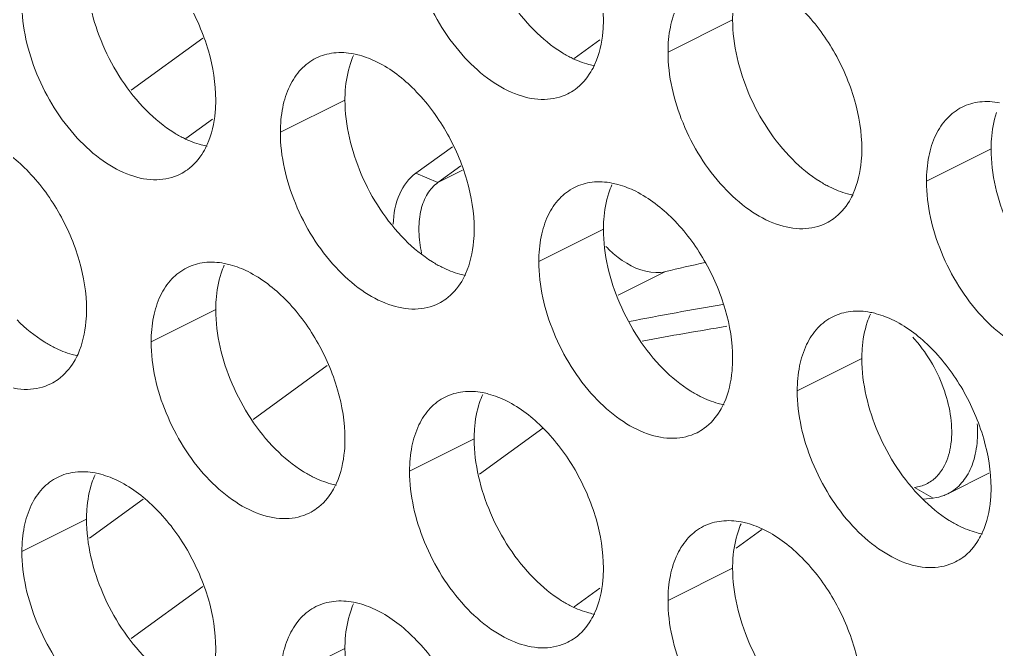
# Model space of a CAD drawing. Header units: millimetres. Extents: x 0 to 2524, y 0 to 1785.
# Drawn here: x 1842.47 to 1851.02, y 808.62 to 814.14 of the extents above; entities that cross this region are included whole.
import ezdxf

# ---------------------------------------------------------------- set-up
doc = ezdxf.new("R2010")
doc.units = ezdxf.units.MM
doc.header["$LTSCALE"] = 0.1
doc.layers.add('标注', color=251, linetype='Continuous', lineweight=9)

msp = doc.modelspace()

# ---------------------------------------------------------------- linework, layer by layer
at = {"layer": '标注'}
for p, q in [((1848.7117, 814.1349), (1848.146, 813.852)), ((1844.0736, 813.9739), (1843.4446, 813.518)), ((1847.3245, 813.7958), (1847.5492, 813.9587)), ((1845.3176, 813.4319), (1844.7519, 813.1491)), ((1844.1564, 813.2634), (1843.9235, 813.0946)), ((1845.9371, 812.7904), (1846.2588, 813.0235)), ((1850.9744, 813.0035), (1850.4087, 812.7207)), ((1846.1303, 812.7089), (1846.3312, 812.8546)), ((1845.9371, 812.7904), (1846.1303, 812.7089)), ((1846.1303, 812.7089), (1846.3471, 812.8174)), ((1847.5803, 812.3005), (1847.0146, 812.0177)), ((1847.7082, 811.7228), (1848.1229, 811.9301)), ((1844.1862, 811.5976), (1843.6205, 811.3148)), ((1849.843, 811.1692), (1849.2774, 810.8863)), ((1845.1625, 811.1073), (1844.5124, 810.6361)), ((1847.0508, 810.5611), (1846.4952, 810.1584)), ((1846.4489, 810.4662), (1845.8832, 810.1834)), ((1850.5963, 809.9861), (1850.9552, 810.1655)), ((1850.3043, 810.0408), (1850.4686, 809.9482)), ((1843.5493, 809.9381), (1843.0797, 809.5977)), ((1850.3814, 809.9375), (1850.4686, 809.9482)), ((1843.0548, 809.7633), (1842.4891, 809.4804)), ((1848.9686, 809.6736), (1848.7426, 809.5098)), ((1848.7117, 809.3349), (1848.146, 809.052)), ((1844.0736, 809.1739), (1843.4446, 808.718)), ((1847.3245, 808.9958), (1847.5492, 809.1587)), ((1845.3176, 808.6319), (1844.7519, 808.3491))]:
    msp.add_line(p, q, dxfattribs=at)
for centre, radius, start, end in [((1846.0621, 813.5208), 0.734, 155.87957, 161.78032), ((1847.066, 813.8914), 0.4532, 296.52559, 305.90341), ((1843.6719, 813.1885), 0.4532, 296.52559, 305.90341), ((1846.3124, 812.4578), 0.3102, 125.93748, 128.83937), ((1848.3248, 812.3895), 0.734, 155.87957, 161.78032), ((1849.3287, 812.76), 0.4532, 296.52559, 305.90341), ((1854.2073, 786.2263), 26.4141, 102.54245, 103.31741), ((1844.9307, 811.6865), 0.734, 155.87957, 161.78032), ((1845.9346, 812.0571), 0.4532, 296.52559, 305.90341), ((1853.029, 784.9769), 27.0254, 99.37347, 101.14171), ((1850.5876, 811.2581), 0.734, 155.87957, 161.78032), ((1852.9718, 784.7649), 27.0323, 99.17529, 100.76862), ((1849.4261, 810.5546), 1.1774, 39.63411, 42.84446), ((1842.5405, 811.3542), 0.4532, 296.52559, 305.90341), ((1847.1934, 810.5552), 0.734, 155.87957, 161.78032), ((1848.1974, 810.9257), 0.4532, 296.52559, 305.90341), ((1849.7447, 810.5264), 1.1116, 359.91611, 3.72336), ((1843.7993, 809.8522), 0.734, 155.87957, 161.78032), ((1850.2408, 810.3887), 0.3607, 314.70551, 321.77347), ((1850.428, 810.3227), 0.3763, 291.06756, 296.55928), ((1850.4269, 810.3246), 0.3786, 296.59018, 305.71684), ((1844.8032, 810.2228), 0.4532, 296.52559, 305.90341), ((1849.4562, 809.4238), 0.734, 155.87957, 161.78032), ((1850.4601, 809.7944), 0.4532, 296.52559, 305.90341), ((1846.0621, 808.7208), 0.734, 155.87957, 161.78032), ((1847.066, 809.0914), 0.4532, 296.52559, 305.90341)]:
    msp.add_arc(centre, radius, start, end, dxfattribs=at)
for points, knots in [([(1846.7318, 815.5984), (1846.8524, 815.538), (1847.083, 815.3577), (1847.3492, 814.9996), (1847.5303, 814.5809), (1847.5803, 814.2798), (1847.5803, 814.1349)], [0, 0, 0, 0, 0.229676, 0.488215, 0.753207, 1, 1, 1, 1]), ([(1846.9727, 814.0442), (1846.8112, 814.207), (1846.5602, 814.5941), (1846.4489, 815.0447), (1846.4489, 815.2662)], [0, 0, 0, 0, 0.508684, 1, 1, 1, 1]), ([(1847.2684, 813.4859), (1847.2058, 813.4547), (1847.0559, 813.4207), (1846.8181, 813.4685), (1846.5797, 813.5991), (1846.2719, 813.8766), (1845.9859, 814.3393), (1845.8832, 814.7717), (1845.8832, 814.9834)], [0, 0, 0, 0, 0.090718, 0.191742, 0.308104, 0.439279, 0.725532, 1, 1, 1, 1]), ([(1843.3377, 814.8954), (1843.4583, 814.8351), (1843.6888, 814.6547), (1843.955, 814.2967), (1844.1362, 813.8779), (1844.1862, 813.5769), (1844.1862, 813.4319)], [0, 0, 0, 0, 0.229676, 0.488215, 0.753207, 1, 1, 1, 1]), ([(1843.5786, 813.3413), (1843.4171, 813.504), (1843.1661, 813.8912), (1843.0548, 814.3418), (1843.0548, 814.5633)], [0, 0, 0, 0, 0.508684, 1, 1, 1, 1]), ([(1848.146, 813.852), (1848.146, 813.9249), (1848.158, 814.0638), (1848.217, 814.254), (1848.3164, 814.4062), (1848.409, 814.4766), (1848.4579, 814.501)], [0, 0, 0, 0, 0.289235, 0.54966, 0.782932, 1, 1, 1, 1]), ([(1848.7117, 814.1349), (1848.7117, 814.1633), (1848.7154, 814.2707), (1848.7342, 814.3781), (1848.759, 814.4533)], [0, 0, 0, 0, 0.264225, 1, 1, 1, 1]), ([(1848.9945, 814.467), (1849.1152, 814.4067), (1849.3457, 814.2263), (1849.6119, 813.8682), (1849.793, 813.4495), (1849.843, 813.1484), (1849.843, 813.0035)], [0, 0, 0, 0, 0.229676, 0.488215, 0.753207, 1, 1, 1, 1]), ([(1843.8743, 812.7829), (1843.8117, 812.7517), (1843.6618, 812.7177), (1843.424, 812.7655), (1843.1855, 812.8961), (1842.8778, 813.1737), (1842.5917, 813.6364), (1842.4891, 814.0688), (1842.4891, 814.2804)], [0, 0, 0, 0, 0.090718, 0.191742, 0.308104, 0.439279, 0.725532, 1, 1, 1, 1]), ([(1847.5803, 814.1349), (1847.5803, 814.0992), (1847.5746, 813.967), (1847.5454, 813.8344), (1847.5057, 813.746)], [0, 0, 0, 0, 0.268874, 1, 1, 1, 1]), ([(1849.2355, 812.9128), (1849.0739, 813.0756), (1848.8229, 813.4628), (1848.7117, 813.9134), (1848.7117, 814.1349)], [0, 0, 0, 0, 0.508684, 1, 1, 1, 1]), ([(1847.2975, 813.8027), (1847.269, 813.817), (1847.1511, 813.8835), (1847.0456, 813.9708), (1846.9727, 814.0442)], [0, 0, 0, 0, 0.235002, 1, 1, 1, 1]), ([(1844.7519, 813.1491), (1844.7519, 813.2219), (1844.7639, 813.3609), (1844.8229, 813.551), (1844.9223, 813.7032), (1845.0149, 813.7737), (1845.0638, 813.7981)], [0, 0, 0, 0, 0.289235, 0.54966, 0.782932, 1, 1, 1, 1]), ([(1845.0638, 813.7981), (1845.1121, 813.8222), (1845.2222, 813.8539), (1845.3358, 813.8471), (1845.3927, 813.8362)], [0, 0, 0, 0, 0.482538, 1, 1, 1, 1]), ([(1845.3927, 813.8362), (1845.4099, 813.8329), (1845.4815, 813.8163), (1845.5504, 813.789), (1845.6004, 813.764)], [0, 0, 0, 0, 0.238696, 1, 1, 1, 1]), ([(1847.5052, 813.7306), (1847.4879, 813.7339), (1847.4164, 813.7505), (1847.3475, 813.7777), (1847.2975, 813.8027)], [0, 0, 0, 0, 0.238696, 1, 1, 1, 1]), ([(1849.5311, 812.3545), (1849.4685, 812.3233), (1849.3186, 812.2893), (1849.0808, 812.3371), (1848.8424, 812.4677), (1848.5346, 812.7453), (1848.2486, 813.208), (1848.146, 813.6404), (1848.146, 813.852)], [0, 0, 0, 0, 0.090718, 0.191742, 0.308104, 0.439279, 0.725532, 1, 1, 1, 1]), ([(1845.3176, 813.4319), (1845.3176, 813.4603), (1845.3213, 813.5678), (1845.3401, 813.6752), (1845.3649, 813.7503)], [0, 0, 0, 0, 0.264225, 1, 1, 1, 1]), ([(1845.6004, 813.764), (1845.7211, 813.7037), (1845.9516, 813.5234), (1846.2178, 813.1653), (1846.3989, 812.7466), (1846.4489, 812.4455), (1846.4489, 812.3005)], [0, 0, 0, 0, 0.229676, 0.488215, 0.753207, 1, 1, 1, 1]), ([(1847.5057, 813.746), (1847.4954, 813.7231), (1847.4521, 813.6391), (1847.388, 813.565), (1847.3318, 813.5243)], [0, 0, 0, 0, 0.265525, 1, 1, 1, 1]), ([(1844.1862, 813.4319), (1844.1862, 813.3963), (1844.1805, 813.264), (1844.1513, 813.1314), (1844.1116, 813.043)], [0, 0, 0, 0, 0.268874, 1, 1, 1, 1]), ([(1845.8414, 812.2099), (1845.6798, 812.3727), (1845.4288, 812.7598), (1845.3176, 813.2104), (1845.3176, 813.4319)], [0, 0, 0, 0, 0.508684, 1, 1, 1, 1]), ([(1850.4087, 812.7207), (1850.4087, 812.7935), (1850.4207, 812.9324), (1850.4798, 813.1226), (1850.5791, 813.2748), (1850.6717, 813.3452), (1850.7206, 813.3696)], [0, 0, 0, 0, 0.289235, 0.54966, 0.782932, 1, 1, 1, 1]), ([(1850.7206, 813.3696), (1850.769, 813.3937), (1850.879, 813.4255), (1850.9927, 813.4187), (1851.0496, 813.4078)], [0, 0, 0, 0, 0.482538, 1, 1, 1, 1]), ([(1843.9033, 813.0998), (1843.8749, 813.114), (1843.757, 813.1805), (1843.6515, 813.2678), (1843.5786, 813.3413)], [0, 0, 0, 0, 0.235002, 1, 1, 1, 1]), ([(1850.9744, 813.0035), (1850.9744, 813.0319), (1850.9781, 813.1394), (1850.9969, 813.2468), (1851.0218, 813.3219)], [0, 0, 0, 0, 0.264225, 1, 1, 1, 1]), ([(1846.137, 811.6516), (1846.0744, 811.6203), (1845.9245, 811.5864), (1845.6867, 811.6341), (1845.4483, 811.7648), (1845.1405, 812.0423), (1844.8545, 812.505), (1844.7519, 812.9374), (1844.7519, 813.1491)], [0, 0, 0, 0, 0.090718, 0.191742, 0.308104, 0.439279, 0.725532, 1, 1, 1, 1]), ([(1842.2063, 813.0611), (1842.3269, 813.0008), (1842.5575, 812.8204), (1842.8237, 812.4624), (1843.0048, 812.0436), (1843.0548, 811.7425), (1843.0548, 811.5976)], [0, 0, 0, 0, 0.229676, 0.488215, 0.753207, 1, 1, 1, 1]), ([(1844.111, 813.0276), (1844.0938, 813.0309), (1844.0223, 813.0475), (1843.9533, 813.0748), (1843.9033, 813.0998)], [0, 0, 0, 0, 0.238696, 1, 1, 1, 1]), ([(1844.1116, 813.043), (1844.1013, 813.0202), (1844.058, 812.9362), (1843.9939, 812.862), (1843.9377, 812.8213)], [0, 0, 0, 0, 0.265525, 1, 1, 1, 1]), ([(1849.843, 813.0035), (1849.843, 812.9679), (1849.8374, 812.8356), (1849.8081, 812.703), (1849.7684, 812.6146)], [0, 0, 0, 0, 0.268874, 1, 1, 1, 1]), ([(1851.4982, 811.7815), (1851.3367, 811.9442), (1851.0857, 812.3314), (1850.9744, 812.782), (1850.9744, 813.0035)], [0, 0, 0, 0, 0.508684, 1, 1, 1, 1]), ([(1849.5602, 812.6714), (1849.5318, 812.6856), (1849.4139, 812.7521), (1849.3084, 812.8394), (1849.2355, 812.9128)], [0, 0, 0, 0, 0.235002, 1, 1, 1, 1]), ([(1845.7392, 812.3444), (1845.7431, 812.4351), (1845.7725, 812.6032), (1845.8756, 812.7457), (1845.9371, 812.7904)], [0, 0, 0, 0, 0.544183, 1, 1, 1, 1]), ([(1845.9883, 812.0913), (1845.9748, 812.1536), (1845.9588, 812.2747), (1845.9714, 812.4477), (1846.0215, 812.5945), (1846.0828, 812.6713), (1846.1178, 812.6994)], [0, 0, 0, 0, 0.294105, 0.559635, 0.793126, 1, 1, 1, 1]), ([(1847.3265, 812.6667), (1847.3748, 812.6908), (1847.4849, 812.7225), (1847.5986, 812.7157), (1847.6555, 812.7049)], [0, 0, 0, 0, 0.482538, 1, 1, 1, 1]), ([(1847.6555, 812.7049), (1847.6727, 812.7016), (1847.7442, 812.6849), (1847.8131, 812.6577), (1847.8631, 812.6327)], [0, 0, 0, 0, 0.238696, 1, 1, 1, 1]), ([(1851.7939, 811.2231), (1851.7313, 811.1919), (1851.5814, 811.1579), (1851.3436, 811.2057), (1851.1051, 811.3363), (1850.7974, 811.6139), (1850.5113, 812.0766), (1850.4087, 812.509), (1850.4087, 812.7207)], [0, 0, 0, 0, 0.090718, 0.191742, 0.308104, 0.439279, 0.725532, 1, 1, 1, 1]), ([(1847.0146, 812.0177), (1847.0146, 812.0906), (1847.0266, 812.2295), (1847.0857, 812.4197), (1847.185, 812.5719), (1847.2776, 812.6423), (1847.3265, 812.6667)], [0, 0, 0, 0, 0.289235, 0.54966, 0.782932, 1, 1, 1, 1]), ([(1847.5803, 812.3005), (1847.5803, 812.329), (1847.584, 812.4364), (1847.6028, 812.5438), (1847.6276, 812.619)], [0, 0, 0, 0, 0.264225, 1, 1, 1, 1]), ([(1847.8631, 812.6327), (1847.9838, 812.5724), (1848.2143, 812.392), (1848.4805, 812.0339), (1848.6617, 811.6152), (1848.7117, 811.3141), (1848.7117, 811.1692)], [0, 0, 0, 0, 0.229676, 0.488215, 0.753207, 1, 1, 1, 1]), ([(1849.7679, 812.5992), (1849.7507, 812.6025), (1849.6791, 812.6191), (1849.6102, 812.6464), (1849.5602, 812.6714)], [0, 0, 0, 0, 0.238696, 1, 1, 1, 1]), ([(1849.7684, 812.6146), (1849.7581, 812.5917), (1849.7149, 812.5077), (1849.6507, 812.4336), (1849.5945, 812.3929)], [0, 0, 0, 0, 0.265525, 1, 1, 1, 1]), ([(1842.7429, 810.9486), (1842.6803, 810.9174), (1842.5304, 810.8834), (1842.2926, 810.9312), (1842.0542, 811.0618), (1841.7464, 811.3394), (1841.4604, 811.8021), (1841.3578, 812.2345), (1841.3578, 812.4461)], [0, 0, 0, 0, 0.090718, 0.191742, 0.308104, 0.439279, 0.725532, 1, 1, 1, 1]), ([(1846.4489, 812.3005), (1846.4489, 812.2649), (1846.4432, 812.1327), (1846.414, 812), (1846.3743, 811.9117)], [0, 0, 0, 0, 0.268874, 1, 1, 1, 1]), ([(1848.1041, 811.0785), (1847.9425, 811.2413), (1847.6915, 811.6285), (1847.5803, 812.079), (1847.5803, 812.3005)], [0, 0, 0, 0, 0.508684, 1, 1, 1, 1]), ([(1846.1661, 811.9684), (1846.1377, 811.9826), (1846.0197, 812.0491), (1845.9143, 812.1365), (1845.8414, 812.2099)], [0, 0, 0, 0, 0.235002, 1, 1, 1, 1]), ([(1847.6026, 812.1503), (1847.6357, 812.1159), (1847.7574, 812.0044), (1847.9204, 811.9233), (1848.039, 811.9213)], [0, 0, 0, 0, 0.286757, 1, 1, 1, 1]), ([(1843.9324, 811.9637), (1843.9807, 811.9878), (1844.0908, 812.0196), (1844.2045, 812.0128), (1844.2613, 812.0019)], [0, 0, 0, 0, 0.482538, 1, 1, 1, 1]), ([(1844.2613, 812.0019), (1844.2786, 811.9986), (1844.3501, 811.982), (1844.419, 811.9547), (1844.469, 811.9297)], [0, 0, 0, 0, 0.238696, 1, 1, 1, 1]), ([(1848.3998, 810.5202), (1848.3372, 810.489), (1848.1872, 810.455), (1847.9495, 810.5028), (1847.711, 810.6334), (1847.4032, 810.911), (1847.1172, 811.3736), (1847.0146, 811.8061), (1847.0146, 812.0177)], [0, 0, 0, 0, 0.090718, 0.191742, 0.308104, 0.439279, 0.725532, 1, 1, 1, 1]), ([(1843.6205, 811.3148), (1843.6205, 811.3876), (1843.6325, 811.5265), (1843.6915, 811.7167), (1843.7909, 811.8689), (1843.8835, 811.9393), (1843.9324, 811.9637)], [0, 0, 0, 0, 0.289235, 0.54966, 0.782932, 1, 1, 1, 1]), ([(1844.1862, 811.5976), (1844.1862, 811.626), (1844.1899, 811.7335), (1844.2087, 811.8409), (1844.2335, 811.916)], [0, 0, 0, 0, 0.264225, 1, 1, 1, 1]), ([(1844.469, 811.9297), (1844.5897, 811.8694), (1844.8202, 811.6891), (1845.0864, 811.331), (1845.2675, 810.9123), (1845.3176, 810.6112), (1845.3176, 810.4662)], [0, 0, 0, 0, 0.229676, 0.488215, 0.753207, 1, 1, 1, 1]), ([(1846.3738, 811.8962), (1846.3566, 811.8995), (1846.285, 811.9162), (1846.2161, 811.9434), (1846.1661, 811.9684)], [0, 0, 0, 0, 0.238696, 1, 1, 1, 1]), ([(1846.3743, 811.9117), (1846.364, 811.8888), (1846.3208, 811.8048), (1846.2566, 811.7307), (1846.2004, 811.69)], [0, 0, 0, 0, 0.265525, 1, 1, 1, 1]), ([(1843.0548, 811.5976), (1843.0548, 811.562), (1843.0491, 811.4297), (1843.0199, 811.2971), (1842.9802, 811.2087)], [0, 0, 0, 0, 0.268874, 1, 1, 1, 1]), ([(1844.71, 810.3756), (1844.5484, 810.5383), (1844.2974, 810.9255), (1844.1862, 811.3761), (1844.1862, 811.5976)], [0, 0, 0, 0, 0.508684, 1, 1, 1, 1]), ([(1849.5893, 811.5353), (1849.6376, 811.5594), (1849.7477, 811.5912), (1849.8613, 811.5844), (1849.9182, 811.5735)], [0, 0, 0, 0, 0.482538, 1, 1, 1, 1]), ([(1849.9182, 811.5735), (1849.9354, 811.5702), (1850.007, 811.5536), (1850.0759, 811.5263), (1850.1259, 811.5013)], [0, 0, 0, 0, 0.238696, 1, 1, 1, 1]), ([(1842.772, 811.2655), (1842.7436, 811.2797), (1842.6256, 811.3462), (1842.5201, 811.4335), (1842.4473, 811.5069)], [0, 0, 0, 0, 0.235002, 1, 1, 1, 1]), ([(1849.2774, 810.8863), (1849.2774, 810.9592), (1849.2894, 811.0981), (1849.3484, 811.2883), (1849.4478, 811.4405), (1849.5403, 811.5109), (1849.5893, 811.5353)], [0, 0, 0, 0, 0.289235, 0.54966, 0.782932, 1, 1, 1, 1]), ([(1849.843, 811.1692), (1849.843, 811.1976), (1849.8467, 811.305), (1849.8655, 811.4125), (1849.8904, 811.4876)], [0, 0, 0, 0, 0.264225, 1, 1, 1, 1]), ([(1850.1259, 811.5013), (1850.2465, 811.441), (1850.4771, 811.2606), (1850.7433, 810.9026), (1850.9244, 810.4838), (1850.9744, 810.1827), (1850.9744, 810.0378)], [0, 0, 0, 0, 0.229676, 0.488215, 0.753207, 1, 1, 1, 1]), ([(1845.0057, 809.8172), (1844.9431, 809.786), (1844.7931, 809.752), (1844.5553, 809.7998), (1844.3169, 809.9304), (1844.0091, 810.208), (1843.7231, 810.6707), (1843.6205, 811.1031), (1843.6205, 811.3148)], [0, 0, 0, 0, 0.090718, 0.191742, 0.308104, 0.439279, 0.725532, 1, 1, 1, 1]), ([(1850.619, 810.3932), (1850.6453, 810.5456), (1850.5996, 810.8816), (1850.4417, 811.1742), (1850.3328, 811.3056)], [0, 0, 0, 0, 0.475359, 1, 1, 1, 1]), ([(1842.9797, 811.1933), (1842.9625, 811.1966), (1842.8909, 811.2132), (1842.822, 811.2405), (1842.772, 811.2655)], [0, 0, 0, 0, 0.238696, 1, 1, 1, 1]), ([(1842.9802, 811.2087), (1842.9699, 811.1858), (1842.9266, 811.1019), (1842.8625, 811.0277), (1842.8063, 810.987)], [0, 0, 0, 0, 0.265525, 1, 1, 1, 1]), ([(1848.7117, 811.1692), (1848.7117, 811.1336), (1848.706, 811.0013), (1848.6768, 810.8687), (1848.6371, 810.7803)], [0, 0, 0, 0, 0.268874, 1, 1, 1, 1]), ([(1850.3669, 809.9471), (1850.2053, 810.1099), (1849.9543, 810.4971), (1849.843, 810.9477), (1849.843, 811.1692)], [0, 0, 0, 0, 0.508684, 1, 1, 1, 1]), ([(1848.4288, 810.8371), (1848.4004, 810.8513), (1848.2825, 810.9178), (1848.177, 811.0051), (1848.1041, 811.0785)], [0, 0, 0, 0, 0.235002, 1, 1, 1, 1]), ([(1846.1952, 810.8324), (1846.2435, 810.8565), (1846.3535, 810.8882), (1846.4672, 810.8814), (1846.5241, 810.8705)], [0, 0, 0, 0, 0.482538, 1, 1, 1, 1]), ([(1850.6625, 809.3888), (1850.5999, 809.3576), (1850.45, 809.3236), (1850.2122, 809.3714), (1849.9738, 809.502), (1849.666, 809.7796), (1849.38, 810.2423), (1849.2774, 810.6747), (1849.2774, 810.8863)], [0, 0, 0, 0, 0.090718, 0.191742, 0.308104, 0.439279, 0.725532, 1, 1, 1, 1]), ([(1845.8832, 810.1834), (1845.8832, 810.2562), (1845.8953, 810.3952), (1845.9543, 810.5854), (1846.0537, 810.7376), (1846.1462, 810.808), (1846.1952, 810.8324)], [0, 0, 0, 0, 0.289235, 0.54966, 0.782932, 1, 1, 1, 1]), ([(1846.5241, 810.8705), (1846.5413, 810.8672), (1846.6129, 810.8506), (1846.6818, 810.8234), (1846.7318, 810.7984)], [0, 0, 0, 0, 0.238696, 1, 1, 1, 1]), ([(1846.7318, 810.7984), (1846.8524, 810.738), (1847.083, 810.5577), (1847.3492, 810.1996), (1847.5303, 809.7809), (1847.5803, 809.4798), (1847.5803, 809.3349)], [0, 0, 0, 0, 0.229676, 0.488215, 0.753207, 1, 1, 1, 1]), ([(1848.6365, 810.7649), (1848.6193, 810.7682), (1848.5477, 810.7848), (1848.4788, 810.8121), (1848.4288, 810.8371)], [0, 0, 0, 0, 0.238696, 1, 1, 1, 1]), ([(1846.4489, 810.4662), (1846.4489, 810.4947), (1846.4526, 810.6021), (1846.4714, 810.7095), (1846.4963, 810.7846)], [0, 0, 0, 0, 0.264225, 1, 1, 1, 1]), ([(1848.6371, 810.7803), (1848.6268, 810.7574), (1848.5835, 810.6734), (1848.5194, 810.5993), (1848.4631, 810.5586)], [0, 0, 0, 0, 0.265525, 1, 1, 1, 1]), ([(1845.3176, 810.4662), (1845.3176, 810.4306), (1845.3119, 810.2984), (1845.2826, 810.1657), (1845.2429, 810.0774)], [0, 0, 0, 0, 0.268874, 1, 1, 1, 1]), ([(1846.9727, 809.2442), (1846.8112, 809.407), (1846.5602, 809.7941), (1846.4489, 810.2447), (1846.4489, 810.4662)], [0, 0, 0, 0, 0.508684, 1, 1, 1, 1]), ([(1850.8211, 810.2749), (1850.8269, 810.2939), (1850.8483, 810.3756), (1850.8561, 810.4604), (1850.8562, 810.5248)], [0, 0, 0, 0, 0.236288, 1, 1, 1, 1]), ([(1845.0347, 810.1341), (1845.0063, 810.1483), (1844.8884, 810.2148), (1844.7829, 810.3022), (1844.71, 810.3756)], [0, 0, 0, 0, 0.235002, 1, 1, 1, 1]), ([(1850.5242, 810.1655), (1850.5361, 810.1806), (1850.5824, 810.2494), (1850.6081, 810.3306), (1850.619, 810.3932)], [0, 0, 0, 0, 0.2323, 1, 1, 1, 1]), ([(1850.6479, 810.0172), (1850.6883, 810.0463), (1850.7616, 810.1249), (1850.8048, 810.2222), (1850.8211, 810.2749)], [0, 0, 0, 0, 0.474781, 1, 1, 1, 1]), ([(1842.4891, 809.4804), (1842.4891, 809.5533), (1842.5011, 809.6922), (1842.5602, 809.8824), (1842.6595, 810.0346), (1842.7521, 810.105), (1842.801, 810.1294)], [0, 0, 0, 0, 0.289235, 0.54966, 0.782932, 1, 1, 1, 1]), ([(1842.801, 810.1294), (1842.8494, 810.1535), (1842.9594, 810.1853), (1843.0731, 810.1785), (1843.13, 810.1676)], [0, 0, 0, 0, 0.482538, 1, 1, 1, 1]), ([(1843.13, 810.1676), (1843.1472, 810.1643), (1843.2188, 810.1477), (1843.2877, 810.1204), (1843.3377, 810.0954)], [0, 0, 0, 0, 0.238696, 1, 1, 1, 1]), ([(1845.2424, 810.0619), (1845.2252, 810.0652), (1845.1536, 810.0818), (1845.0847, 810.1091), (1845.0347, 810.1341)], [0, 0, 0, 0, 0.238696, 1, 1, 1, 1]), ([(1847.2684, 808.6859), (1847.2058, 808.6547), (1847.0559, 808.6207), (1846.8181, 808.6685), (1846.5797, 808.7991), (1846.2719, 809.0766), (1845.9859, 809.5393), (1845.8832, 809.9717), (1845.8832, 810.1834)], [0, 0, 0, 0, 0.090718, 0.191742, 0.308104, 0.439279, 0.725532, 1, 1, 1, 1]), ([(1850.3043, 810.0408), (1850.3398, 810.045), (1850.41, 810.0648), (1850.4692, 810.1073), (1850.4946, 810.1323)], [0, 0, 0, 0, 0.500779, 1, 1, 1, 1]), ([(1843.0548, 809.7633), (1843.0548, 809.7917), (1843.0585, 809.8992), (1843.0773, 810.0066), (1843.1022, 810.0817)], [0, 0, 0, 0, 0.264225, 1, 1, 1, 1]), ([(1843.3377, 810.0954), (1843.4583, 810.0351), (1843.6888, 809.8547), (1843.955, 809.4967), (1844.1362, 809.0779), (1844.1862, 808.7769), (1844.1862, 808.6319)], [0, 0, 0, 0, 0.229676, 0.488215, 0.753207, 1, 1, 1, 1]), ([(1845.2429, 810.0774), (1845.2327, 810.0545), (1845.1894, 809.9705), (1845.1253, 809.8964), (1845.069, 809.8557)], [0, 0, 0, 0, 0.265525, 1, 1, 1, 1]), ([(1850.9744, 810.0378), (1850.9744, 810.0022), (1850.9687, 809.8699), (1850.9395, 809.7373), (1850.8998, 809.6489)], [0, 0, 0, 0, 0.268874, 1, 1, 1, 1]), ([(1850.6916, 809.7057), (1850.6632, 809.7199), (1850.5452, 809.7864), (1850.4397, 809.8737), (1850.3669, 809.9471)], [0, 0, 0, 0, 0.235002, 1, 1, 1, 1]), ([(1843.5786, 808.5413), (1843.4171, 808.704), (1843.1661, 809.0912), (1843.0548, 809.5418), (1843.0548, 809.7633)], [0, 0, 0, 0, 0.508684, 1, 1, 1, 1]), ([(1848.146, 809.052), (1848.146, 809.1249), (1848.158, 809.2638), (1848.217, 809.454), (1848.3164, 809.6062), (1848.409, 809.6766), (1848.4579, 809.701)], [0, 0, 0, 0, 0.289235, 0.54966, 0.782932, 1, 1, 1, 1]), ([(1848.4579, 809.701), (1848.5062, 809.7251), (1848.6163, 809.7569), (1848.73, 809.75), (1848.7868, 809.7392)], [0, 0, 0, 0, 0.482538, 1, 1, 1, 1]), ([(1848.7868, 809.7392), (1848.804, 809.7359), (1848.8756, 809.7193), (1848.9445, 809.692), (1848.9945, 809.667)], [0, 0, 0, 0, 0.238696, 1, 1, 1, 1]), ([(1850.8993, 809.6335), (1850.8821, 809.6368), (1850.8105, 809.6534), (1850.7416, 809.6807), (1850.6916, 809.7057)], [0, 0, 0, 0, 0.238696, 1, 1, 1, 1]), ([(1848.7117, 809.3349), (1848.7117, 809.3633), (1848.7154, 809.4707), (1848.7342, 809.5781), (1848.759, 809.6533)], [0, 0, 0, 0, 0.264225, 1, 1, 1, 1]), ([(1848.9945, 809.667), (1849.1152, 809.6067), (1849.3457, 809.4263), (1849.6119, 809.0682), (1849.793, 808.6495), (1849.843, 808.3484), (1849.843, 808.2035)], [0, 0, 0, 0, 0.229676, 0.488215, 0.753207, 1, 1, 1, 1]), ([(1850.8998, 809.6489), (1850.8895, 809.626), (1850.8462, 809.5421), (1850.7821, 809.4679), (1850.7259, 809.4272)], [0, 0, 0, 0, 0.265525, 1, 1, 1, 1]), ([(1843.8743, 807.9829), (1843.8117, 807.9517), (1843.6618, 807.9177), (1843.424, 807.9655), (1843.1855, 808.0961), (1842.8778, 808.3737), (1842.5917, 808.8364), (1842.4891, 809.2688), (1842.4891, 809.4804)], [0, 0, 0, 0, 0.090718, 0.191742, 0.308104, 0.439279, 0.725532, 1, 1, 1, 1]), ([(1847.5803, 809.3349), (1847.5803, 809.2992), (1847.5746, 809.167), (1847.5454, 809.0344), (1847.5057, 808.946)], [0, 0, 0, 0, 0.268874, 1, 1, 1, 1]), ([(1849.2355, 808.1128), (1849.0739, 808.2756), (1848.8229, 808.6628), (1848.7117, 809.1134), (1848.7117, 809.3349)], [0, 0, 0, 0, 0.508684, 1, 1, 1, 1]), ([(1847.2975, 809.0027), (1847.269, 809.017), (1847.1511, 809.0835), (1847.0456, 809.1708), (1846.9727, 809.2442)], [0, 0, 0, 0, 0.235002, 1, 1, 1, 1]), ([(1844.7519, 808.3491), (1844.7519, 808.4219), (1844.7639, 808.5609), (1844.8229, 808.751), (1844.9223, 808.9032), (1845.0149, 808.9737), (1845.0638, 808.9981)], [0, 0, 0, 0, 0.289235, 0.54966, 0.782932, 1, 1, 1, 1]), ([(1845.0638, 808.9981), (1845.1121, 809.0222), (1845.2222, 809.0539), (1845.3358, 809.0471), (1845.3927, 809.0362)], [0, 0, 0, 0, 0.482538, 1, 1, 1, 1]), ([(1845.3927, 809.0362), (1845.4099, 809.0329), (1845.4815, 809.0163), (1845.5504, 808.989), (1845.6004, 808.964)], [0, 0, 0, 0, 0.238696, 1, 1, 1, 1]), ([(1847.5052, 808.9306), (1847.4879, 808.9339), (1847.4164, 808.9505), (1847.3475, 808.9777), (1847.2975, 809.0027)], [0, 0, 0, 0, 0.238696, 1, 1, 1, 1]), ([(1849.5311, 807.5545), (1849.4685, 807.5233), (1849.3186, 807.4893), (1849.0808, 807.5371), (1848.8424, 807.6677), (1848.5346, 807.9453), (1848.2486, 808.408), (1848.146, 808.8404), (1848.146, 809.052)], [0, 0, 0, 0, 0.090718, 0.191742, 0.308104, 0.439279, 0.725532, 1, 1, 1, 1]), ([(1845.3176, 808.6319), (1845.3176, 808.6603), (1845.3213, 808.7678), (1845.3401, 808.8752), (1845.3649, 808.9503)], [0, 0, 0, 0, 0.264225, 1, 1, 1, 1]), ([(1845.6004, 808.964), (1845.7211, 808.9037), (1845.9516, 808.7234), (1846.2178, 808.3653), (1846.3989, 807.9466), (1846.4489, 807.6455), (1846.4489, 807.5005)], [0, 0, 0, 0, 0.229676, 0.488215, 0.753207, 1, 1, 1, 1]), ([(1847.5057, 808.946), (1847.4954, 808.9231), (1847.4521, 808.8391), (1847.388, 808.765), (1847.3318, 808.7243)], [0, 0, 0, 0, 0.265525, 1, 1, 1, 1]), ([(1844.1862, 808.6319), (1844.1862, 808.5963), (1844.1805, 808.464), (1844.1513, 808.3314), (1844.1116, 808.243)], [0, 0, 0, 0, 0.268874, 1, 1, 1, 1]), ([(1845.8414, 807.4099), (1845.6798, 807.5727), (1845.4288, 807.9598), (1845.3176, 808.4104), (1845.3176, 808.6319)], [0, 0, 0, 0, 0.508684, 1, 1, 1, 1])]:
    msp.add_open_spline(points, degree=3, knots=knots, dxfattribs=at)
for points in [[(1848.039, 811.9213), (1848.0671, 811.9208), (1848.0956, 811.9236), (1848.1229, 811.9301)], [(1850.4686, 809.9482), (1850.5009, 809.952), (1850.533, 809.9598), (1850.5633, 809.9715)]]:
    msp.add_open_spline(points, degree=3, dxfattribs=at)

doc.saveas('drawing.dxf')
